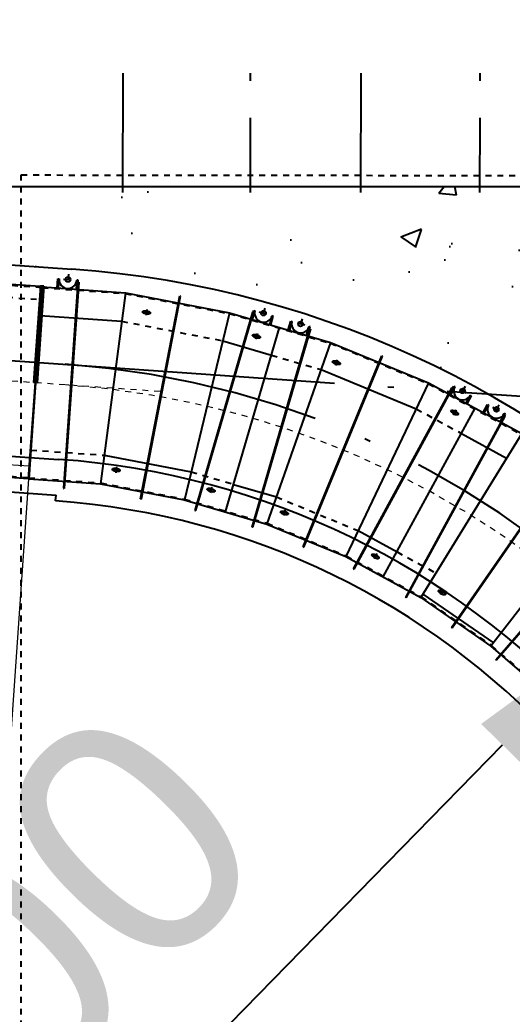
# Model space of a CAD drawing. Header units: inches. Extents: x 444671 to 463716, y 1783086 to 1794968.
# Drawn here: x 457386.1 to 457394.37, y 1787266.42 to 1787283.11 of the extents above; entities that cross this region are included whole.
import ezdxf

# ---------------------------------------------------------------- set-up
doc = ezdxf.new("R2010")
doc.units = ezdxf.units.IN
doc.header["$MEASUREMENT"] = 0
for name, pattern in [('ACAD_ISO04W100', [30, 24, -3, 0, -3]), ('CENTER', [2, 1.25, -0.25, 0.25, -0.25]), ('DASHED2', [9.525, 6.35, -3.175]), ('HIDDEN', [0.375, 0.25, -0.125])]:
    doc.linetypes.add(name, pattern=pattern)
for name, color, linetype in [('1', 1, 'CENTER'), ('4', 4, 'Continuous'), ('Bao', 137, 'Continuous'), ('Cam KT', 140, 'Continuous'), ('CONGTRINH', 2, 'Continuous'), ('CTTRINH', 4, 'Continuous'), ('Dong', 252, 'HIDDEN'), ('KHUAT', 8, 'DASHED2'), ('Text', 3, 'Continuous'), ('Tim', 1, 'ACAD_ISO04W100')]:
    doc.layers.add(name, color=color, linetype=linetype)
doc.layers.add('manh', color=128, linetype='Continuous', lineweight=15)
doc.layers.add('Texdoi', color=40, linetype='Continuous', lineweight=15)
doc.styles.add('VNARIAL', font='')
doc.styles.get('VNARIAL').set_extended_font_data('.VnArial')
doc.linetypes.add('DB1A', pattern='A,0.8,["Y",Standard,S=0.18,R=180,X=0.15,Y=0.18],-0.14', length=0.94)
doc.linetypes.add('NEN_DA1', pattern='A,1.5,-0.15,["Y",Standard,S=0.2,R=0,X=-0.15,Y=-0.2],-0.005', length=1.655)
doc.linetypes.add('VIEN_DA', pattern='A,0.5,-0.1,["Y",Standard,S=0.1,R=0,X=-0.1,Y=-0.1],0', length=0.6)
doc.dimstyles.new('1-1', dxfattribs={"dimtxt": 2, "dimasz": 2.5, "dimexe": 1, "dimexo": 0, "dimgap": 1, "dimtad": 1, "dimtoh": 1, "dimdec": 0, "dimzin": 0, "dimdsep": 46, "dimtxsty": 'Standard', "dimcen": 0.09, "dimclrd": 3, "dimclre": 3, "dimclrt": 4, "dimadec": 0, "dimazin": 0, "dimtfac": 1, "dimtdec": 0, "dimtmove": 0, "dimatfit": 0, "dimfxl": 0, "dimtolj": 1, "dimtzin": 0, "dimarcsym": 0})
doc.dimstyles.new('kt2000', dxfattribs={"dimscale": 0, "dimtxt": 4, "dimasz": 3, "dimexe": 2.5, "dimexo": 0, "dimgap": 1.3, "dimtad": 1, "dimzin": 0, "dimdsep": 46, "dimtxsty": 'VNARIAL', "dimblk1": 'OBLIQUE', "dimblk2": 'OBLIQUE', "dimsah": 1, "dimcen": 0.8, "dimdle": 2.5, "dimclrd": 256, "dimclre": 256, "dimclrt": 256, "dimaunit": 1, "dimadec": 1, "dimazin": 0, "dimtfac": 1, "dimtofl": 0, "dimtmove": 1, "dimatfit": 3, "dimfxl": 0, "dimtolj": 1, "dimtzin": 0, "dimarcsym": 0})

# ---------------------------------------------------------------- blocks, each defined once
blk = doc.blocks.new('*D101')
at = {"layer": 'Defpoints', "color": 0, "transparency": 16777216}
for p in [(457396.308, 1787273.088), (457385.816, 1787262.368)]:
    blk.add_point(p, dxfattribs=at)
at = {"layer": 'Text', "lineweight": -2, "transparency": 16777216}
blk.add_line((457378.168, 1787254.553), (457394.209, 1787270.944), dxfattribs=at)
at = {"layer": 'Text', "transparency": 16777216}
blk.add_solid([(457393.852, 1787271.294), (457394.567, 1787270.595), (457396.308, 1787273.088)], dxfattribs=at)
at = {"layer": 'Text', "transparency": 16777216, "insert": (457382.751, 1787264.015), "char_height": 4, "attachment_point": 5, "rotation": 45.6178, "style": 'VNARIAL'}
blk.add_mtext('\\A1;R15.00', dxfattribs=at)
blk = doc.blocks.new('_Oblique')
at = {"color": 0, "linetype": 'ByBlock', "lineweight": -2}
blk.add_line((-0.5, -0.5), (0.5, 0.5), dxfattribs=at)
blk = doc.blocks.new('*D141')
at = {"layer": 'Bao', "color": 3, "lineweight": -2, "ltscale": 0.2, "transparency": 16777216}
for p, q in [((-762204, 175009), (-763321, 159058)), ((-714459, 171667), (-715576, 155716)), ((-759048, 160430), (-719616, 157670))]:
    blk.add_line(p, q, dxfattribs=at)
at = {"layer": 'Bao', "color": 3, "ltscale": 0.2, "transparency": 16777216}
for points in [[(-759000, 161123), (-759097, 159737), (-763205, 160721)], [(-719567, 158362), (-719664, 156977), (-715459, 157379)]]:
    blk.add_solid(points, dxfattribs=at)
at = {"layer": 'Defpoints', "color": 0, "ltscale": 0.2, "transparency": 16777216}
for p in [(-762204, 175009), (-714459, 171667), (-715459, 157379)]:
    blk.add_point(p, dxfattribs=at)
at = {"layer": 'Bao', "color": 4, "ltscale": 0.2, "transparency": 16777216, "insert": (-739064, 162882), "char_height": 3333.33, "attachment_point": 5, "rotation": 355.9956}
blk.add_mtext('\\A1;{\\f.VnArial|b0|i0|c0|p34;Ph©n ®o¹n 13}', dxfattribs=at)
blk = doc.blocks.new('A$C491C4D06')
at = {"layer": '1', "ltscale": 2}
for p, q in [((-713898.7, 173487.8), (-713910.9, 173312.9)), ((-713982.3, 173405.8), (-713827.3, 173394.9)), ((-710595.5, 172919.1), (-710644.6, 172750.8)), ((-712666.3, 172860.4), (-712506.5, 172834.5)), ((-712578.3, 172899), (-712595, 172796)), ((-710694.6, 172856.7), (-710545.4, 172813.2)), ((-709923.3, 172631.4), (-710072.5, 172675.1)), ((-709973.3, 172737.4), (-710022.5, 172569.1)), ((-710815.7, 172469.4), (-710660.6, 172423)), ((-710723.4, 172496.3), (-710753.3, 172396.3)), ((-709472.5, 172026.7), (-709317.4, 171980.3)), ((-709380.3, 172053.6), (-709410.2, 171953.5)), ((-707233.5, 171607), (-707317.4, 171453.1)), ((-707207.2, 171492.9), (-707343.7, 171567.2)), ((-706774.6, 171257.3), (-706638.1, 171183)), ((-706664.6, 171297.2), (-706748.4, 171143.3)), ((-707478.7, 171205.4), (-707337.3, 171126.6)), ((-707382.8, 171211.7), (-707433.6, 171120.5)), ((-713087.7, 170255.8), (-713104.4, 170152.7)), ((-713175.7, 170217.2), (-713015.9, 170191.3)), ((-711487.2, 169914.6), (-711517.1, 169814.6)), ((-711579.5, 169887.7), (-711424.4, 169841.3)), ((-710347.3, 169506), (-710192.2, 169459.6)), ((-710255, 169532.9), (-710284.9, 169432.8)), ((-708809.6, 168791.9), (-708668.3, 168713)), ((-708713.7, 168798.1), (-708764.6, 168706.9)), ((-707691.7, 168185.6), (-707550.3, 168106.7)), ((-707595.8, 168191.9), (-707646.7, 168100.7))]:
    blk.add_line(p, q, dxfattribs=at)
at = {"layer": 'Bao'}
for p, q in [((-714370.3, 173280.6), (-719643.4, 173649.7)), ((-714369.6, 173290.6), (-714483, 171670.5)), ((-714309.8, 173286.4), (-714423.2, 171666.3)), ((-714309.8, 173286.4), (-714369.6, 173290.6)), ((-714459.1, 171668.9), (-714572.1, 170054.8)), ((-714423.2, 171666.3), (-714483, 171670.5)), ((-714451.1, 171668.3), (-714451.3, 171666.3)), ((-714572.1, 170054.8), (-719845.2, 170423.9))]:
    blk.add_line(p, q, dxfattribs=at)
at = {"layer": 'Bao', "ltscale": 0.2}
for p, q in [((-714085.2, 173258.6), (-714074.4, 173412.2)), ((-714074.4, 173412.2), (-714054.5, 173410.8)), ((-714065.2, 173257.2), (-714054.5, 173410.8)), ((-714338.5, 173276.4), (-714564, 170056.2)), ((-714563, 170070.2), (-714339.5, 173262.4)), ((-714346.4, 173278.9), (-714370.3, 173280.6)), ((-714338.5, 173276.4), (-712940.9, 173178.5)), ((-713737.8, 173352.6), (-713979.8, 169895)), ((-713725.6, 173353.7), (-713967.8, 169894.2)), ((-713755.2, 173389.9), (-713765.9, 173236.3)), ((-713735.2, 173388.5), (-713755.2, 173389.9)), ((-713746, 173234.9), (-713735.2, 173388.5)), ((-713737.6, 173354.6), (-713725.6, 173353.7)), ((-712940.9, 173178.5), (-713360.5, 169972)), ((-712940.9, 173178.5), (-711191.2, 172841.3)), ((-712684.4, 169719.5), (-712028.2, 173124.8)), ((-712672.6, 169717.2), (-712016.4, 173122.6)), ((-712028.2, 173124.8), (-712016.4, 173122.6)), ((-714372.2, 172794.9), (-713003.6, 172699.1)), ((-711191.2, 172841.3), (-711950.4, 169702.3)), ((-710804.2, 172853.2), (-711776.7, 169524.4)), ((-710793.3, 172848), (-711765.2, 169521.1)), ((-711191.2, 172841.3), (-709492.4, 172345)), ((-710826.3, 172734.7), (-710783.2, 172882.6)), ((-710807.1, 172729.1), (-710764, 172877)), ((-710804.2, 172853.2), (-710792.7, 172849.9)), ((-710783.2, 172882.6), (-710764, 172877)), ((-710476, 172793), (-710519.1, 172645.1)), ((-710499.9, 172639.5), (-710456.8, 172787.4)), ((-710456.8, 172787.4), (-710476, 172793)), ((-711256.8, 169499.6), (-710352.7, 172594.3)), ((-710204.3, 172553.2), (-710161.1, 172701)), ((-710141.9, 172695.4), (-710185.1, 172547.6)), ((-710161.1, 172701), (-710141.9, 172695.4)), ((-709897.2, 172463.3), (-709853.9, 172611.1)), ((-709878, 172457.7), (-709834.7, 172605.5)), ((-709834.7, 172605.5), (-709853.9, 172611.1)), ((-709844.9, 172570.9), (-710816.9, 169244)), ((-709832.8, 172569.5), (-710805.3, 169240.6)), ((-709832.8, 172569.5), (-709844.3, 172572.9)), ((-711304.8, 172371.7), (-710487.5, 172132.9)), ((-709492.4, 172345), (-710563.2, 169297)), ((-709492.4, 172345), (-707846.5, 171665.6)), ((-709952, 168913.8), (-708629.6, 172117.6)), ((-709940.9, 168909.2), (-708618.5, 172113)), ((-708629.6, 172117.6), (-708618.5, 172113)), ((-709652.6, 171889), (-708054.5, 171229.4)), ((-707846.5, 171665.6), (-709237.3, 168749.7)), ((-709109.7, 168542.4), (-707451.1, 171588.1)), ((-709099.1, 168536.7), (-707441.5, 171580.6)), ((-707846.5, 171665.6), (-706282.7, 170814.1)), ((-707498.4, 171476.1), (-707424.7, 171611.4)), ((-707407.2, 171601.8), (-707480.8, 171466.5)), ((-707451.1, 171588.1), (-707440.5, 171582.3)), ((-707424.7, 171611.4), (-707407.2, 171601.8)), ((-707217.4, 171323.1), (-707143.7, 171458.3)), ((-707199.8, 171313.5), (-707126.2, 171448.7)), ((-707126.2, 171448.7), (-707143.7, 171458.3)), ((-706929.3, 171166.2), (-706855.7, 171301.5)), ((-706911.8, 171156.6), (-706838.1, 171291.9)), ((-706855.7, 171301.5), (-706838.1, 171291.9)), ((-708607.4, 168406.7), (-707065.5, 171238.1)), ((-708231.5, 168064.2), (-706573.8, 171108.1)), ((-708220.9, 168058.4), (-706562.3, 171104.1)), ((-706574.6, 171148.4), (-706648.3, 171013.2)), ((-706630.7, 171003.6), (-706557.1, 171138.9)), ((-706557.1, 171138.9), (-706574.6, 171148.4)), ((-706562.3, 171104.1), (-706572.9, 171109.8)), ((-706282.7, 170814.1), (-707977.5, 168063.7)), ((-707295.4, 170816), (-706536.2, 170402.6)), ((-713297.8, 170451.4), (-711837.3, 170170)), ((-707461.8, 167559.2), (-705488, 170408.2)), ((-707452, 167552.3), (-705478.1, 170401.4)), ((-714564, 170056.2), (-713360.5, 169972)), ((-713360.5, 169972), (-711950.8, 169700.3)), ((-711122, 169961), (-710403.7, 169751.1)), ((-713979.8, 169895), (-713967.8, 169894.2)), ((-704819, 169800), (-706798.4, 167246.8)), ((-712684.4, 169719.5), (-712672.6, 169717.2)), ((-711951, 169700.4), (-710563.8, 169295.1)), ((-706717.9, 167017.1), (-704449.2, 169640.1)), ((-706708.8, 167009.2), (-704441.4, 169630.7)), ((-711776.7, 169524.4), (-711765.2, 169521.1)), ((-710805.3, 169240.6), (-710816.9, 169244)), ((-710564, 169295.2), (-709238, 168747.9)), ((-709030.1, 169184.2), (-708377.5, 168828.8)), ((-709952, 168913.8), (-709940.9, 168909.2)), ((-709238.2, 168748), (-707978.5, 168061.9)), ((-709109.7, 168542.4), (-709099.1, 168536.7)), ((-707942.6, 168120.4), (-706757.6, 167299.5)), ((-708220.9, 168058.4), (-708231.5, 168064.2)), ((-707978.7, 168062.1), (-706799.6, 167245.2)), ((-707452, 167552.3), (-707461.8, 167559.2)), ((-706799.7, 167245.3), (-705714.8, 166306.9)), ((-706708.8, 167009.2), (-706717.9, 167017.1))]:
    blk.add_line(p, q, dxfattribs=at)
for centre in [(-713904.8, 173400.4), (-710620, 172835), (-709997.9, 172653.2), (-707275.5, 171530.1), (-706706.4, 171220.2)]:
    blk.add_circle(centre, 40, dxfattribs=at)
for centre, start, end in [((-713904.8, 173400.4), 355.99562, 175.99562), ((-710620, 172835), 343.73834, 163.73834), ((-709997.9, 172653.2), 343.69024, 163.69024), ((-707275.5, 171530.1), 331.42859, 151.42859), ((-706706.4, 171220.2), 331.42984, 151.42984)]:
    blk.add_arc(centre, 150, start, end, dxfattribs=at)
for centre, major_axis in [((-712585.7, 172847.4), (58.8, -9.5)), ((-710737.5, 172446.1), (57.1, -17.1)), ((-709394.3, 172003.3), (57.1, -17.1)), ((-707407.4, 171165.7), (52, -29)), ((-713095.1, 170204.2), (58.8, -9.5)), ((-711501.3, 169864.3), (57.1, -17.1)), ((-710269.1, 169482.6), (57.1, -17.1)), ((-708738.4, 168752.1), (52, -29)), ((-707620.4, 168145.9), (52, -29))]:
    blk.add_ellipse(centre, major_axis=major_axis, ratio=0.3555682, dxfattribs=at)
for points in [[(-712522, 172837.1), (-712521.8, 172838.2), (-712521.8, 172839.3), (-712522, 172841.5), (-712522.3, 172842.6), (-712523, 172844.7), (-712523.5, 172845.7), (-712524.6, 172847.6), (-712525.3, 172848.6), (-712527.5, 172851.3), (-712529.2, 172853), (-712533.3, 172856.2), (-712535.7, 172857.7), (-712540.8, 172860.7), (-712543.6, 172862.1), (-712549.7, 172864.7), (-712552.9, 172865.9), (-712561.7, 172868.9), (-712567.5, 172870.5), (-712579.4, 172873), (-712585.5, 172873.9), (-712597.6, 172875.2), (-712603.6, 172875.4), (-712613.8, 172875.3), (-712618.2, 172874.9), (-712626.4, 172873.8), (-712630.1, 172873), (-712635.8, 172871.2), (-712637.9, 172870.3), (-712641.3, 172868.5), (-712642.8, 172867.6), (-712645.1, 172865.7), (-712646, 172864.8), (-712647.6, 172862.7), (-712648.2, 172861.6), (-712649.1, 172859.3), (-712649.4, 172858.2), (-712649.7, 172856.1), (-712649.7, 172854.9), (-712649.3, 172852.8), (-712649.1, 172851.7), (-712648.3, 172849.7), (-712647.8, 172848.7), (-712646.6, 172846.8), (-712645.9, 172845.9), (-712643.7, 172843.2), (-712641.8, 172841.4), (-712637.5, 172838.2), (-712635.1, 172836.6), (-712629.8, 172833.6), (-712626.8, 172832.2), (-712620.5, 172829.6), (-712617.2, 172828.3), (-712608.1, 172825.4), (-712602.2, 172823.9), (-712590, 172821.4), (-712583.8, 172820.6), (-712571.6, 172819.5), (-712565.6, 172819.3), (-712555.6, 172819.6), (-712551.3, 172820), (-712543.6, 172821.3), (-712540, 172822.1), (-712534.7, 172824), (-712532.7, 172824.8), (-712529.5, 172826.7), (-712528.1, 172827.6), (-712526, 172829.5), (-712525.1, 172830.4), (-712523.6, 172832.5), (-712523, 172833.6), (-712522.3, 172835.6), (-712522.1, 172836.3), (-712522, 172837.1)], [(-710675.6, 172427.6), (-710675.3, 172428.6), (-710675.1, 172429.8), (-710675, 172432), (-710675.2, 172433.1), (-710675.6, 172435.3), (-710675.9, 172436.3), (-710676.8, 172438.4), (-710677.3, 172439.4), (-710679.2, 172442.4), (-710680.7, 172444.3), (-710684.4, 172448), (-710686.5, 172449.8), (-710691.2, 172453.4), (-710693.8, 172455.2), (-710699.5, 172458.6), (-710702.5, 172460.2), (-710710.9, 172464.3), (-710716.4, 172466.6), (-710727.9, 172470.6), (-710733.8, 172472.4), (-710745.6, 172475.2), (-710751.5, 172476.2), (-710761.7, 172477.4), (-710766.1, 172477.6), (-710774.4, 172477.5), (-710778.2, 172477.2), (-710784, 172476.2), (-710786.2, 172475.6), (-710789.8, 172474.2), (-710791.4, 172473.5), (-710793.9, 172471.9), (-710795, 172471.1), (-710796.8, 172469.3), (-710797.6, 172468.2), (-710798.8, 172466.1), (-710799.2, 172465.1), (-710799.7, 172463), (-710799.9, 172461.9), (-710799.8, 172459.7), (-710799.7, 172458.6), (-710799.2, 172456.4), (-710798.8, 172455.4), (-710797.9, 172453.4), (-710797.4, 172452.4), (-710795.5, 172449.4), (-710793.8, 172447.5), (-710790, 172443.7), (-710787.8, 172441.8), (-710782.9, 172438.2), (-710780.2, 172436.4), (-710774.3, 172432.9), (-710771.1, 172431.3), (-710762.5, 172427.2), (-710756.8, 172424.9), (-710745.1, 172420.9), (-710739, 172419.2), (-710727.1, 172416.6), (-710721.2, 172415.6), (-710711.1, 172414.6), (-710706.9, 172414.5), (-710699, 172414.7), (-710695.4, 172415.1), (-710689.9, 172416.2), (-710687.8, 172416.8), (-710684.3, 172418.2), (-710682.9, 172419), (-710680.5, 172420.6), (-710679.5, 172421.4), (-710677.8, 172423.3), (-710677, 172424.3), (-710676.1, 172426.1), (-710675.8, 172426.8), (-710675.6, 172427.6)], [(-709332.5, 171984.8), (-709332.2, 171985.9), (-709332, 171987), (-709331.9, 171989.2), (-709332, 171990.3), (-709332.5, 171992.5), (-709332.8, 171993.6), (-709333.7, 171995.6), (-709334.2, 171996.6), (-709336.1, 171999.6), (-709337.6, 172001.5), (-709341.2, 172005.2), (-709343.3, 172007.1), (-709348.1, 172010.7), (-709350.7, 172012.4), (-709356.4, 172015.8), (-709359.4, 172017.5), (-709367.7, 172021.5), (-709373.3, 172023.8), (-709384.8, 172027.9), (-709390.7, 172029.6), (-709402.5, 172032.4), (-709408.4, 172033.4), (-709418.6, 172034.6), (-709423, 172034.8), (-709431.2, 172034.8), (-709435.1, 172034.5), (-709440.9, 172033.4), (-709443, 172032.8), (-709446.7, 172031.5), (-709448.3, 172030.8), (-709450.8, 172029.2), (-709451.8, 172028.4), (-709453.7, 172026.5), (-709454.5, 172025.5), (-709455.7, 172023.4), (-709456.1, 172022.3), (-709456.6, 172020.2), (-709456.7, 172019.1), (-709456.7, 172016.9), (-709456.6, 172015.8), (-709456.1, 172013.7), (-709455.7, 172012.6), (-709454.8, 172010.6), (-709454.2, 172009.6), (-709452.3, 172006.6), (-709450.7, 172004.7), (-709446.9, 172000.9), (-709444.7, 171999), (-709439.8, 171995.4), (-709437, 171993.6), (-709431.2, 171990.2), (-709428, 171988.5), (-709419.4, 171984.4), (-709413.7, 171982.1), (-709402, 171978.2), (-709395.9, 171976.5), (-709383.9, 171973.8), (-709378, 171972.9), (-709368, 171971.9), (-709363.8, 171971.7), (-709355.9, 171971.9), (-709352.3, 171972.3), (-709346.7, 171973.5), (-709344.7, 171974.1), (-709341.2, 171975.5), (-709339.8, 171976.2), (-709337.4, 171977.8), (-709336.4, 171978.6), (-709334.7, 171980.5), (-709333.9, 171981.5), (-709333, 171983.4), (-709332.7, 171984.1), (-709332.5, 171984.8)], [(-707351, 171134.2), (-707350.4, 171135.2), (-707350, 171136.3), (-707349.5, 171138.4), (-707349.4, 171139.5), (-707349.3, 171141.7), (-707349.4, 171142.9), (-707349.8, 171145.1), (-707350.1, 171146.2), (-707351.3, 171149.5), (-707352.4, 171151.6), (-707355.1, 171156.1), (-707356.8, 171158.3), (-707360.6, 171162.9), (-707362.8, 171165.1), (-707367.6, 171169.7), (-707370.2, 171172), (-707377.5, 171177.7), (-707382.4, 171181.2), (-707392.7, 171187.6), (-707398.1, 171190.6), (-707409.1, 171195.9), (-707414.6, 171198.1), (-707424.3, 171201.5), (-707428.5, 171202.7), (-707436.6, 171204.4), (-707440.4, 171204.9), (-707446.3, 171205.2), (-707448.5, 171205.1), (-707452.4, 171204.6), (-707454.1, 171204.2), (-707456.9, 171203.2), (-707458.1, 171202.6), (-707460.3, 171201.2), (-707461.3, 171200.4), (-707462.9, 171198.6), (-707463.5, 171197.7), (-707464.5, 171195.7), (-707464.9, 171194.6), (-707465.3, 171192.5), (-707465.4, 171191.4), (-707465.4, 171189.2), (-707465.3, 171188.1), (-707464.8, 171185.9), (-707464.5, 171184.8), (-707463.3, 171181.5), (-707462.1, 171179.3), (-707459.2, 171174.7), (-707457.5, 171172.4), (-707453.5, 171167.8), (-707451.2, 171165.5), (-707446.2, 171160.8), (-707443.4, 171158.5), (-707435.9, 171152.7), (-707430.9, 171149.2), (-707420.3, 171142.8), (-707414.7, 171139.8), (-707403.6, 171134.6), (-707398.1, 171132.4), (-707388.5, 171129.3), (-707384.4, 171128.2), (-707376.7, 171126.8), (-707373, 171126.3), (-707367.4, 171126.3), (-707365.2, 171126.4), (-707361.6, 171127), (-707360, 171127.4), (-707357.3, 171128.5), (-707356.2, 171129.1), (-707354.1, 171130.5), (-707353.1, 171131.4), (-707351.8, 171132.9), (-707351.4, 171133.6), (-707351, 171134.2)], [(-713031.4, 170193.8), (-713031.2, 170194.9), (-713031.2, 170196.1), (-713031.4, 170198.3), (-713031.7, 170199.4), (-713032.4, 170201.5), (-713032.9, 170202.5), (-713034, 170204.4), (-713034.7, 170205.3), (-713036.9, 170208), (-713038.6, 170209.7), (-713042.7, 170213), (-713045.1, 170214.5), (-713050.2, 170217.4), (-713053, 170218.8), (-713059.1, 170221.5), (-713062.3, 170222.7), (-713071.1, 170225.7), (-713076.9, 170227.2), (-713088.8, 170229.8), (-713094.9, 170230.7), (-713107, 170231.9), (-713113, 170232.2), (-713123.2, 170232), (-713127.6, 170231.7), (-713135.8, 170230.6), (-713139.5, 170229.8), (-713145.2, 170228), (-713147.3, 170227.1), (-713150.7, 170225.3), (-713152.2, 170224.4), (-713154.5, 170222.5), (-713155.4, 170221.5), (-713157, 170219.5), (-713157.6, 170218.3), (-713158.5, 170216.1), (-713158.8, 170215), (-713159.1, 170212.8), (-713159, 170211.7), (-713158.7, 170209.5), (-713158.5, 170208.5), (-713157.7, 170206.4), (-713157.2, 170205.5), (-713156, 170203.6), (-713155.3, 170202.6), (-713153.1, 170199.9), (-713151.2, 170198.2), (-713146.9, 170194.9), (-713144.5, 170193.4), (-713139.2, 170190.4), (-713136.2, 170189), (-713129.9, 170186.3), (-713126.6, 170185.1), (-713117.5, 170182.2), (-713111.6, 170180.6), (-713099.4, 170178.2), (-713093.2, 170177.3), (-713081, 170176.2), (-713075, 170176.1), (-713064.9, 170176.4), (-713060.7, 170176.8), (-713052.9, 170178), (-713049.4, 170178.9), (-713044.1, 170180.7), (-713042.1, 170181.6), (-713038.9, 170183.4), (-713037.5, 170184.4), (-713035.4, 170186.3), (-713034.5, 170187.2), (-713033, 170189.3), (-713032.4, 170190.4), (-713031.7, 170192.3), (-713031.5, 170193.1), (-713031.4, 170193.8)], [(-711439.4, 169845.9), (-711439.1, 169846.9), (-711438.9, 169848), (-711438.8, 169850.3), (-711439, 169851.4), (-711439.4, 169853.5), (-711439.7, 169854.6), (-711440.6, 169856.7), (-711441.1, 169857.7), (-711443, 169860.6), (-711444.5, 169862.5), (-711448.2, 169866.3), (-711450.3, 169868.1), (-711455, 169871.7), (-711457.6, 169873.4), (-711463.3, 169876.9), (-711466.3, 169878.5), (-711474.7, 169882.6), (-711480.2, 169884.9), (-711491.7, 169888.9), (-711497.6, 169890.6), (-711509.4, 169893.4), (-711515.3, 169894.5), (-711525.5, 169895.6), (-711529.9, 169895.9), (-711538.2, 169895.8), (-711542, 169895.5), (-711547.8, 169894.4), (-711550, 169893.9), (-711553.6, 169892.5), (-711555.2, 169891.8), (-711557.7, 169890.2), (-711558.8, 169889.4), (-711560.6, 169887.6), (-711561.4, 169886.5), (-711562.6, 169884.4), (-711563, 169883.4), (-711563.5, 169881.2), (-711563.7, 169880.1), (-711563.6, 169877.9), (-711563.5, 169876.8), (-711563, 169874.7), (-711562.6, 169873.7), (-711561.7, 169871.6), (-711561.2, 169870.7), (-711559.3, 169867.7), (-711557.6, 169865.7), (-711553.8, 169861.9), (-711551.6, 169860.1), (-711546.7, 169856.4), (-711544, 169854.6), (-711538.1, 169851.2), (-711534.9, 169849.5), (-711526.3, 169845.5), (-711520.6, 169843.2), (-711508.9, 169839.2), (-711502.8, 169837.5), (-711490.9, 169834.8), (-711485, 169833.9), (-711474.9, 169832.9), (-711470.7, 169832.8), (-711462.8, 169833), (-711459.2, 169833.4), (-711453.7, 169834.5), (-711451.6, 169835.1), (-711448.1, 169836.5), (-711446.7, 169837.3), (-711444.3, 169838.9), (-711443.3, 169839.7), (-711441.6, 169841.5), (-711440.8, 169842.6), (-711439.9, 169844.4), (-711439.6, 169845.1), (-711439.4, 169845.9)], [(-710207.2, 169464.1), (-710206.9, 169465.2), (-710206.7, 169466.3), (-710206.7, 169468.5), (-710206.8, 169469.6), (-710207.2, 169471.8), (-710207.6, 169472.9), (-710208.4, 169474.9), (-710209, 169475.9), (-710210.8, 169478.9), (-710212.3, 169480.8), (-710216, 169484.5), (-710218.1, 169486.4), (-710222.8, 169490), (-710225.4, 169491.7), (-710231.1, 169495.1), (-710234.1, 169496.8), (-710242.5, 169500.8), (-710248, 169503.1), (-710259.5, 169507.2), (-710265.4, 169508.9), (-710277.3, 169511.7), (-710283.1, 169512.7), (-710293.3, 169513.9), (-710297.7, 169514.2), (-710306, 169514.1), (-710309.8, 169513.8), (-710315.6, 169512.7), (-710317.8, 169512.1), (-710321.5, 169510.8), (-710323, 169510.1), (-710325.5, 169508.5), (-710326.6, 169507.7), (-710328.4, 169505.8), (-710329.2, 169504.8), (-710330.4, 169502.7), (-710330.8, 169501.6), (-710331.3, 169499.5), (-710331.5, 169498.4), (-710331.4, 169496.2), (-710331.3, 169495.1), (-710330.8, 169493), (-710330.4, 169492), (-710329.5, 169489.9), (-710329, 169488.9), (-710327.1, 169485.9), (-710325.4, 169484), (-710321.6, 169480.2), (-710319.4, 169478.3), (-710314.5, 169474.7), (-710311.8, 169472.9), (-710305.9, 169469.5), (-710302.7, 169467.8), (-710294.1, 169463.7), (-710288.4, 169461.4), (-710276.7, 169457.5), (-710270.6, 169455.8), (-710258.7, 169453.1), (-710252.8, 169452.2), (-710242.7, 169451.2), (-710238.5, 169451), (-710230.6, 169451.3), (-710227, 169451.6), (-710221.5, 169452.8), (-710219.4, 169453.4), (-710216, 169454.8), (-710214.5, 169455.5), (-710212.1, 169457.1), (-710211.1, 169458), (-710209.4, 169459.8), (-710208.7, 169460.8), (-710207.7, 169462.7), (-710207.4, 169463.4), (-710207.2, 169464.1)], [(-708682, 168720.7), (-708681.4, 168721.6), (-708681, 168722.7), (-708680.5, 168724.8), (-708680.3, 168726), (-708680.3, 168728.2), (-708680.4, 168729.3), (-708680.8, 168731.5), (-708681.1, 168732.6), (-708682.3, 168735.9), (-708683.4, 168738.1), (-708686.1, 168742.5), (-708687.8, 168744.7), (-708691.6, 168749.3), (-708693.8, 168751.6), (-708698.6, 168756.1), (-708701.2, 168758.4), (-708708.4, 168764.1), (-708713.4, 168767.6), (-708723.7, 168774), (-708729.1, 168777), (-708740, 168782.3), (-708745.5, 168784.6), (-708755.2, 168787.9), (-708759.5, 168789.1), (-708767.6, 168790.8), (-708771.4, 168791.4), (-708777.3, 168791.6), (-708779.5, 168791.5), (-708783.4, 168791), (-708785.1, 168790.6), (-708787.9, 168789.6), (-708789.1, 168789), (-708791.3, 168787.6), (-708792.3, 168786.8), (-708793.9, 168785), (-708794.5, 168784.1), (-708795.5, 168782.1), (-708795.9, 168781.1), (-708796.3, 168778.9), (-708796.4, 168777.8), (-708796.4, 168775.6), (-708796.2, 168774.5), (-708795.8, 168772.3), (-708795.5, 168771.3), (-708794.3, 168767.9), (-708793.1, 168765.7), (-708790.2, 168761.2), (-708788.4, 168758.9), (-708784.4, 168754.2), (-708782.2, 168751.9), (-708777.2, 168747.3), (-708774.4, 168745), (-708766.9, 168739.1), (-708761.9, 168735.6), (-708751.3, 168729.2), (-708745.7, 168726.2), (-708734.6, 168721.1), (-708729, 168718.9), (-708719.5, 168715.7), (-708715.4, 168714.7), (-708707.6, 168713.2), (-708704, 168712.8), (-708698.4, 168712.7), (-708696.2, 168712.8), (-708692.5, 168713.4), (-708691, 168713.9), (-708688.3, 168714.9), (-708687.1, 168715.5), (-708685.1, 168716.9), (-708684.1, 168717.8), (-708682.8, 168719.4), (-708682.3, 168720), (-708682, 168720.7)], [(-707564, 168114.4), (-707563.5, 168115.4), (-707563.1, 168116.5), (-707562.5, 168118.6), (-707562.4, 168119.7), (-707562.4, 168121.9), (-707562.5, 168123), (-707562.9, 168125.2), (-707563.2, 168126.3), (-707564.3, 168129.6), (-707565.4, 168131.8), (-707568.2, 168136.3), (-707569.8, 168138.5), (-707573.7, 168143), (-707575.8, 168145.3), (-707580.6, 168149.9), (-707583.3, 168152.1), (-707590.5, 168157.9), (-707595.4, 168161.4), (-707605.7, 168167.8), (-707611.2, 168170.8), (-707622.1, 168176.1), (-707627.6, 168178.3), (-707637.3, 168181.7), (-707641.6, 168182.9), (-707649.6, 168184.6), (-707653.4, 168185.1), (-707659.3, 168185.4), (-707661.6, 168185.3), (-707665.5, 168184.7), (-707667.1, 168184.4), (-707669.9, 168183.4), (-707671.1, 168182.8), (-707673.3, 168181.4), (-707674.3, 168180.6), (-707675.9, 168178.8), (-707676.6, 168177.8), (-707677.5, 168175.9), (-707677.9, 168174.8), (-707678.4, 168172.7), (-707678.5, 168171.6), (-707678.4, 168169.4), (-707678.3, 168168.3), (-707677.8, 168166.1), (-707677.5, 168165), (-707676.3, 168161.7), (-707675.2, 168159.5), (-707672.3, 168154.9), (-707670.5, 168152.6), (-707666.5, 168148), (-707664.2, 168145.7), (-707659.2, 168141), (-707656.5, 168138.7), (-707649, 168132.9), (-707643.9, 168129.4), (-707633.3, 168123), (-707627.8, 168120), (-707616.7, 168114.8), (-707611.1, 168112.6), (-707601.5, 168109.5), (-707597.4, 168108.4), (-707589.7, 168106.9), (-707586, 168106.5), (-707580.4, 168106.4), (-707578.3, 168106.6), (-707574.6, 168107.2), (-707573, 168107.6), (-707570.3, 168108.7), (-707569.2, 168109.3), (-707567.1, 168110.7), (-707566.2, 168111.5), (-707564.8, 168113.1), (-707564.4, 168113.8), (-707564, 168114.4)]]:
    blk.add_open_spline(points, degree=3, knots=[0, 0, 0, 0, 0.0950659, 0.0950659, 0.1901318, 0.1901318, 0.2851978, 0.2851978, 0.3802637, 0.3802637, 0.5693488, 0.5693488, 0.7584338, 0.7584338, 0.9475189, 0.9475189, 1.136604, 1.136604, 1.4364944, 1.4364944, 1.7363847, 1.7363847, 2.036275, 2.036275, 2.2837087, 2.2837087, 2.5311423, 2.5311423, 2.6996025, 2.6996025, 2.8392619, 2.8392619, 2.9512364, 2.9512364, 3.0632109, 3.0632109, 3.1571769, 3.1571769, 3.2511428, 3.2511428, 3.3451088, 3.3451088, 3.4390748, 3.4390748, 3.5330407, 3.5330407, 3.7260495, 3.7260495, 3.9190583, 3.9190583, 4.1120671, 4.1120671, 4.3050759, 4.3050759, 4.609588, 4.609588, 4.9141002, 4.9141002, 5.2186124, 5.2186124, 5.4600652, 5.4600652, 5.701518, 5.701518, 5.8645583, 5.8645583, 5.9993438, 5.9993438, 6.1084178, 6.1084178, 6.2174918, 6.2174918, 6.2831853, 6.2831853, 6.2831853, 6.2831853], dxfattribs=at)
at = {"layer": 'KHUAT', "ltscale": 0.2}
for p, q in [((-714691.9, 155460), (-714691.9, 175155.4)), ((-714691.9, 175155.4), (-696284.9, 175135.4)), ((-714339.5, 173262.4), (-712942.7, 173164.6)), ((-712942.7, 173164.6), (-711194.5, 172827.7)), ((-711194.5, 172827.7), (-709497, 172331.8)), ((-713003.6, 172699.1), (-711304.8, 172371.7)), ((-709497, 172331.8), (-707852.5, 171653)), ((-710487.5, 172132.9), (-709652.6, 171889)), ((-707852.5, 171653), (-706290, 170802.1)), ((-708054.5, 171229.4), (-707295.4, 170816)), ((-714530.3, 170537.7), (-713297.8, 170451.4)), ((-711837.3, 170170), (-711122, 169961)), ((-714563, 170070.2), (-713358.7, 169985.9)), ((-713358.7, 169985.9), (-711947.6, 169714)), ((-710403.7, 169751.1), (-709030.1, 169184.2)), ((-711947.6, 169714), (-710559.2, 169308.3)), ((-710559.2, 169308.3), (-709232.1, 168760.6)), ((-709232.1, 168760.6), (-707971.2, 168073.9)), ((-708377.5, 168828.8), (-707725, 168473.5)), ((-707971.2, 168073.9), (-706791.1, 167256.3)), ((-706791.1, 167256.3), (-705705.2, 166317.1))]:
    blk.add_line(p, q, dxfattribs=at)
at = {"layer": 'KHUAT', "ltscale": 5}
for p, q in [((-714347.5, 173262.9), (-719644.5, 173633.8)), ((-714459.1, 171668.9), (-714346.4, 173278.9)), ((-716127.2, 173186.5), (-714361.5, 173062.9)), ((-714571, 170070.8), (-719868, 170441.6))]:
    blk.add_line(p, q, dxfattribs=at)
at = {"layer": 'manh', "color": 1, "linetype": 'CENTER', "ltscale": 0.05}
blk.add_line((-712356.3, 171519.6), (-1133025.9, 200968), dxfattribs=at)
at = {"layer": 'manh', "color": 1, "linetype": 'CENTER', "ltscale": 0.2}
blk.add_line((-713952.5, 171631.4), (-714451.3, 171666.3), dxfattribs=at)
at = {"layer": 'manh'}
blk.add_line((-716322.6, 170394.4), (-714557, 170270.8), dxfattribs=at)
at = {"layer": 'manh', "ltscale": 0.2, "const_width": 20}
for points in [[(-710352.2, 172596.2), (-711257.4, 169497.7)], [(-714564, 170056.2), (-714451.3, 171666.3)], [(-707064.6, 171239.9), (-708608.4, 168405)]]:
    blk.add_lwpolyline(points, dxfattribs=at)
at = {"layer": 'manh', "color": 1, "linetype": 'CENTER', "ltscale": 0.2}
blk.add_arc((-715000, 156668), 15000, 0, 85.99563, dxfattribs=at)
at = {"layer": 'Bao', "ltscale": 0.2}
dim = blk.add_aligned_dim(p1=(-762204.4, 175009.2), p2=(-714459.2, 171666.9), distance=-14323.1, text='{\\f.VnArial|b0|i0|c0|p34;Ph©n ®o¹n 13}', dimstyle='1-1', override={"dimscale": 1666.666684, "dimlfac": -1}, dxfattribs=at)
dim.commit()
dim.dimension.update_dxf_attribs({"geometry": '*D141', "text_midpoint": (-739063.8, 162882.1)})

msp = doc.modelspace()

# ---------------------------------------------------------------- hatches: boundary and pattern name
at = {"layer": 'Cam KT'}
h = msp.add_hatch(dxfattribs=at)
h.set_pattern_fill('BETONG', color=256, scale=0.5, style=0)
h.set_pattern_definition([(50, (446792.4938, 1787038.3548), (3.5863009, -0.3137607), [0.375, -4.125]), (355, (446792.4938, 1787038.3548), (-0.6937567, 3.7609607), [0.3, -3.3]), (100.4514, (446792.7927, 1787038.3286), (2.8925469, 3.4471977), [0.318701, -3.5057106]), (46.1842, (446792.494, 1787039.3548), (5.3362052, -0.827595), [0.5625, -6.1875]), (96.6356, (446792.9385, 1787039.286), (4.6733135, 4.8705894), [0.4780514, -5.258565]), (351.1842, (446792.494, 1787039.355), (4.6733097, 4.870593), [0.45, -4.95]), (21, (446792.9938, 1787039.1048), (2.9845353, -2.01309445), [0.375, -4.125]), (326, (446792.9938, 1787039.1048), (1.2165767, 3.6257502), [0.3, -3.3]), (71.4514, (446793.2425, 1787038.937), (4.2011131, 1.6126525), [0.318701, -3.5057106]), (37.5, (446792.4938, 1787038.3548), (0.06079928, 1.66446927), [0, -3.26, 0, -3.35, 0, -3.3125]), (7.5, (446792.4938, 1787038.3548), (1.3153477, 1.97205856), [0, -1.91, 0, -3.185, 0, -1.2625]), (327.5, (446791.3788, 1787038.3548), (2.66911218, -0.11277436), [0, -1.25, 0, -3.9, 0, -5.175]), (317.5, (446790.8788, 1787038.3548), (2.91593085, 0.5005249), [0, -1.625, 0, -2.59, 0, -3.675])])
h.paths.add_polyline_path([(457404.5461, 1787279.4786), (457404.6161, 1787279.4785), (457404.6161, 1787280.3176), (457382.0962, 1787280.3176), (457379.5745, 1787280.0471), (457379.5745, 1787279.4456), (457386.9744, 1787278.9276, -0.111132), (457393.9567, 1787276.8349), (457400.8161, 1787276.3548), (457400.8161, 1787269.4786, -0.0893936), (457402.3547, 1787263.7945), (457403.1161, 1787263.7945), (457403.1161, 1787274.8176), (457404.5461, 1787274.8176)])
h.paths.add_polyline_path([(457400.8161, 1787276.3548), (457393.9567, 1787276.8349, -0.155123), (457400.8161, 1787269.4786)], flags=17)

# ---------------------------------------------------------------- linework, layer by layer
at = {"layer": '4', "linetype": 'NEN_DA1', "ltscale": 10}
msp.add_line((456969.7969, 1787304.3207), (457386.7099, 1787275.1368), dxfattribs=at)
at = {"layer": '4', "linetype": 'DB1A', "ltscale": 10}
msp.add_line((457382.0962, 1787280.3176), (457404.6161, 1787280.3176), dxfattribs=at)
at = {"layer": '4', "linetype": 'NEN_DA1', "ltscale": 8}
msp.add_arc((457385.8161, 1787262.3681), 12.7, 0, 85.99583, dxfattribs=at)
at = {"layer": 'CONGTRINH', "ltscale": 10}
for p, q in [((456973.6062, 1787307.8634), (457386.9752, 1787278.9275)), ((456973.3828, 1787304.6712), (457386.7518, 1787275.7353))]:
    msp.add_line(p, q, dxfattribs=at)
for radius in [16.6, 13.4]:
    msp.add_arc((457385.8161, 1787262.3681), radius, 0, 85.99583, dxfattribs=at)
at = {"layer": 'CTTRINH', "color": 4, "linetype": 'VIEN_DA', "ltscale": 0.2}
for p in [(457375.1916, 1787275.9431), (457386.7029, 1787275.0371)]:
    msp.add_line(p, (457386.7099, 1787275.1368), dxfattribs=at)
at = {"layer": 'CTTRINH', "color": 4, "linetype": 'ByBlock'}
for points in [[(457387.8321, 1787280.2176), (457387.8361, 1787282.2176)], [(457391.8321, 1787280.2176), (457391.8361, 1787282.2176)]]:
    msp.add_lwpolyline(points, dxfattribs=at)
at = {"layer": 'Dong', "color": 3, "ltscale": 5}
for points in [[(457389.9751, 1787280.2176), (457389.9791, 1787282.2176)], [(457393.8321, 1787280.2176), (457393.8361, 1787282.2176)]]:
    msp.add_lwpolyline(points, dxfattribs=at)
at = {"layer": 'Tim', "ltscale": 0.3}
msp.add_line((456440.1145, 1787343.6039), (457400.8161, 1787276.3548), dxfattribs=at)
msp.add_arc((457385.8161, 1787262.3681), 15, 0, 85.99583, dxfattribs=at)

# ---------------------------------------------------------------- block references
at = {"layer": 'Texdoi', "xscale": 0.0009999999892897904, "yscale": 0.0009999999310821295, "zscale": 0.001}
msp.add_blockref('A$C491C4D06', (458100.8161, 1787105.3548), dxfattribs=at)

# ---------------------------------------------------------------- dimensions: what is measured, and where the dimension line sits
at = {"layer": 'Text', "color": 3}
dim = msp.add_radius_dim(center=(457385.8161, 1787262.3681), mpoint=(457396.3077, 1787273.0884), dimstyle='kt2000', override={"dimscale": 1, "dimarcsym": 1}, dxfattribs=at)
dim.commit()
dim.dimension.update_dxf_attribs({"geometry": '*D101', "text_midpoint": (457385.1396, 1787261.6769), "dimtype": 164})

doc.saveas('drawing.dxf')
